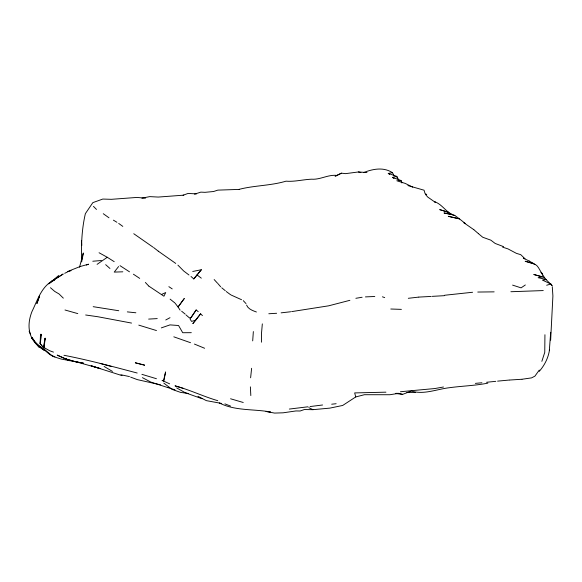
<?xml version="1.0" encoding="UTF-8"?>
<svg xmlns="http://www.w3.org/2000/svg" width="582" height="582" viewBox="0 0 582 582"><rect width="100%" height="100%" fill="white"/><g stroke="black" fill="none" stroke-linecap="round" stroke-linejoin="round"><path stroke-width="0.87" d="M43.577 349.811C28.882 341.35 25.943 326.829 31.988 311.508C37.721 299.905 41.678 285.384 54.65 279.789L48.684 283.849L58.717 275.49M43.119 347.068L40.165 343.656L40.464 335.239L40.951 334.25L41.468 334.672L40.165 343.62L44.385 349.273L52.715 356.388L61.205 359.05L83.364 363.19M550.696 332.293L549.335 350.408M252.69 340.877L253.352 331.573M550.645 340.179L552.9 295.983L552.282 286.7M40.158 343.62L40.66 337.655M40.805 335.952L40.951 334.25M262.329 323.883L261.507 333.275L261.551 342.201M250.616 377.798L251.62 368.297M81.749 261.893C81.065 245.706 81.691 229.475 85.379 213.638L92.844 202.631L102.796 199.059L111.366 199.32L136.923 197.436L145.478 198.171M82.062 260.11L83.328 252.995L79.523 267.203M164.066 379.784L165.586 371.934L163.455 381.043L169.638 383.836M549.524 349.738C548.36 357.806 544.585 365.285 539.238 371.389M541.857 361.342L544.759 352.35L544.934 334.737M198.251 311.705L196.17 309.951L191.354 317.226L189.485 317.947L186.058 314.971M196.17 309.951L190.052 318.965L191.507 321.38L195.661 320.267L200.623 313.814L202.412 315.604M539.281 370.065L534.909 376.147L531.562 377.878L522.127 379.246M178.056 307.005L184.218 298.602L178.056 307.005L180.122 310.141M118.59 266.549L114.232 272.1L122.817 271.809M200.623 313.814L192.824 323.621L195.661 320.267M191.02 276.472L193.784 278.923L201.343 269.735L192.707 271.481M193.784 278.923L201.343 269.735M97.092 264.352L107.27 257.273L114.21 261.674M525.342 284.969L521.079 287.857L512.596 285.115M45.629 338.484L44.741 339.03L43.774 347.338L45.149 338.12L44.116 347.636L49.688 350.757L53.457 352.117M40.464 335.239L41.468 334.672M335.712 176.084L341.452 173.174L345.599 173.64L358.403 171.966L366.966 172.534M165.768 319.976L170.009 317.685M487.847 383.138C475.159 385.684 462.217 385.953 449.45 387.707C436.827 389.14 423.929 394.96 411.343 391.046L402.649 394.363L398.517 393.359L389.896 394.734L364.405 394.712L355.748 396.939L342.703 405.45L329.863 408.12L312.898 409.677L304.321 409.546L300.108 411.001L295.94 410.943L283.128 412.813L274.544 413.082L266.018 411.481L270.419 411.947C253.374 408.87 235.084 411.038 219.254 402.919M64.689 273.322L67.781 271.809M335.108 176.179L341.452 173.174M161.403 294.521L165.732 292.542L163.935 296.209L148.897 286.162M67.432 271.59L80.105 266.541L88.522 264.213L86.391 265.05M183.104 195.21L188.044 193.442L196.607 193.879M239.209 189.332C254.356 185.396 270.71 185.767 286.024 181.169C294.521 181.904 303.004 179.54 311.581 179.198C320.333 179.889 328.292 174.258 337.204 175.466M68.603 271.518L71.084 270.637M161.323 327.884L170.009 324.887L178.565 325.52L182.726 332.722L191.311 332.678M194.526 194.162L200.834 192.133L204.995 192.329L213.601 191.514L217.821 190.125L239.166 189.405M363.401 172.636C372.778 168.976 383.371 166.779 392.45 172.658L394.152 175.837M546.658 285.238L550.87 284.016L552.151 285.682L546.411 279.92M178.492 306.438L177.772 306.649L175.015 303.077M393.941 178.499L392.53 177.386L396.735 176.361L398.765 179.991M349.877 300.319L328.655 305.819L291.633 311.617M141.921 198.178L149.698 196.621L158.26 197.065L183.817 195.159M443.477 387.001L434.783 388.55L411.772 390.66M389.634 174.433L388.259 173.414L392.45 172.658M355.871 298.297L362.12 297.257M310.068 406.556L322.574 404.992M444.612 295.256L472.584 292.266M308.031 406.789L289.327 409.059M281.106 312.847L290.644 311.763M408.309 298.297L418.72 297.104M331.682 404.206L336.134 403.726M486.53 382.265L495.791 381.334M400.46 391.744L411.118 390.718M497.588 381.137L509.032 380.068M475.363 383.378L481.918 382.767M432.266 296.354L444.335 295.678M92.793 261.231L101.392 260.525M268.811 313.756L276.632 313.276M509.403 380.046L521.909 379.26M148.636 319.096L157.235 318.601M418.916 297.082L431.197 296.434M365.438 296.9L374.793 296.485M543.253 290.571L510.887 291.728M494.154 291.858L477.764 292.048M385.939 392.173L354.671 392.915L355.748 396.939M406.883 392.384L415.461 392.428M395.876 393.337L398.517 393.359M390.791 309.013L401.398 309.369M127.32 311.887L135.868 312.781M63.969 355.282C88.719 360.083 112.85 366.595 137.185 373.026M395.818 393.527L402.649 394.363M85.663 314.993L97.791 316.724L131.547 323.075M188.328 393.454L180.646 392.413L172.17 389.423L163.811 383.123M93.185 306.678L118.779 310.737M452.527 214.467L444.001 212.968L450.657 214.503M221.684 403.45L206.341 400.634L197.916 396.298M83.401 363.132L74.11 361.48L65.621 358.898L57.174 355.107L69.724 360.709L65.621 358.898L100.002 368.493L91.119 365.765L122.06 375.623M160.494 384.818L137.301 379.617L130.608 377.107M120.954 374.764L129.473 376.59M358.403 171.966L360.884 172.519M456.812 218.221L448.3 216.315L459.635 218.999L465.207 223.452L463.949 222.819L473.821 229.686M77.784 313.611L65.002 309.995M452.316 214.889L454.811 215.464L459.635 218.999M407.909 185.571L424.06 190.205L425.013 193.457L426.744 194.599L425.515 194.453L427.661 197L435.3 202.347L434.747 201.75C442.727 204.551 446.387 213.201 454.811 215.464M243.247 402.489L230.559 398.772M533.687 263.493L525.182 261.253L531.606 263.275M100.169 363.43L111.213 366.449M545.734 279.382L544.461 277.541L533.796 274.493L542.293 276.763L538.095 277.694L546.614 279.513L542.424 280.095L550.87 284.016M156.471 330.547L138.792 325.134M156.442 378.715L141.899 374.335M183.672 388.5L174.993 385.844C189.456 389.7 203.278 396.458 217.777 400.685M448.198 212.226L439.708 209.615L448.955 212.503M533.207 263.784C538.372 264.584 539.274 270.354 542.162 273.576L542.431 275.206M167.9 387.612L174.993 389.838M201.998 398.714L185.047 392.639L176.637 387.888M502.652 247.161L507.962 248.885L516.387 253.352L520.752 254.676L525.022 258.772L523.349 258.219L529.358 261.078M167.82 387.59L150.854 382.09L142.43 377.66M190.547 342.711L173.814 336.825M382.418 296.813L384.702 297.606M388.259 173.414L396.735 176.361L397.601 178.754M256.415 312.003C252.683 310.606 248.107 309.086 246.557 305.048M392.53 177.386L401.005 180.522L402.067 182.792M503.626 246.666L495.158 243.443L490.859 240.177L482.725 237.238L478.433 233.658M194.417 344.064L204.617 348.262M224.907 403.872L230.508 406.061M231.069 295.001L241.552 299.715M49.485 354.438L54.89 356.846M308.802 407.684L312.898 409.677M99.064 252.748L107.27 257.273M108.972 217.792L103.269 213.71M529.402 261.114L534.814 264.286M412.718 187.135L405.312 183.446L396.829 180.769L401.005 180.522L401.711 182.843M104.091 366.434L112.493 371.432M113.41 220.156L116.895 222.266M120.023 265.676L129.502 271.83M133.409 274.195L139.702 278.385M152.935 247.095L133.758 233.717M168.853 286.664L172.214 288.898M175.742 263.428L158.275 251.169M118.706 223.43L122.802 226.391M188.968 274.995L183.686 270.986L177.903 265.123M226.209 291.495L230.53 294.696M197 274.93L201.299 278.167M153.633 247.539L158.188 251.097M170.126 299.141L174.585 302.72M181.642 311.217L185.185 314.113M221.727 287.77L225.263 290.687M45.01 350.568L49.034 353.885M44.348 350.269L35.778 342.987L44.101 350.269M473.959 229.788L478.266 233.506M50.452 287.712L54.737 291.429L59.058 293.954L63.329 298.159M540.904 272.376L542.162 273.576M105.662 264.665L109.94 268.462M32.788 338.571L31.559 337.429L38.972 347.039L31.559 337.429L34.418 340.761M93.462 206.377L96.488 209.433M145.369 282.459L148.716 286.017M243.283 300.661L245.99 303.578M214.154 279.556L217.457 283.158M217.959 283.652L220.665 286.802M544.461 277.541L541.558 272.951M29.1 331.151L30.606 334.395M81.465 240.41L81.8 245.473M250.384 386.87L250.82 395.578M39.009 297.475L36.906 303.571L39.627 295.772L39.009 297.475M163.898 380.657L163.455 381.043L162.036 380.483L163.898 380.657M58.92 276.705L51.674 281.295L63.183 274.02L58.92 276.705M144.576 365.154L135.344 362.804L144.576 365.154"/></g></svg>
